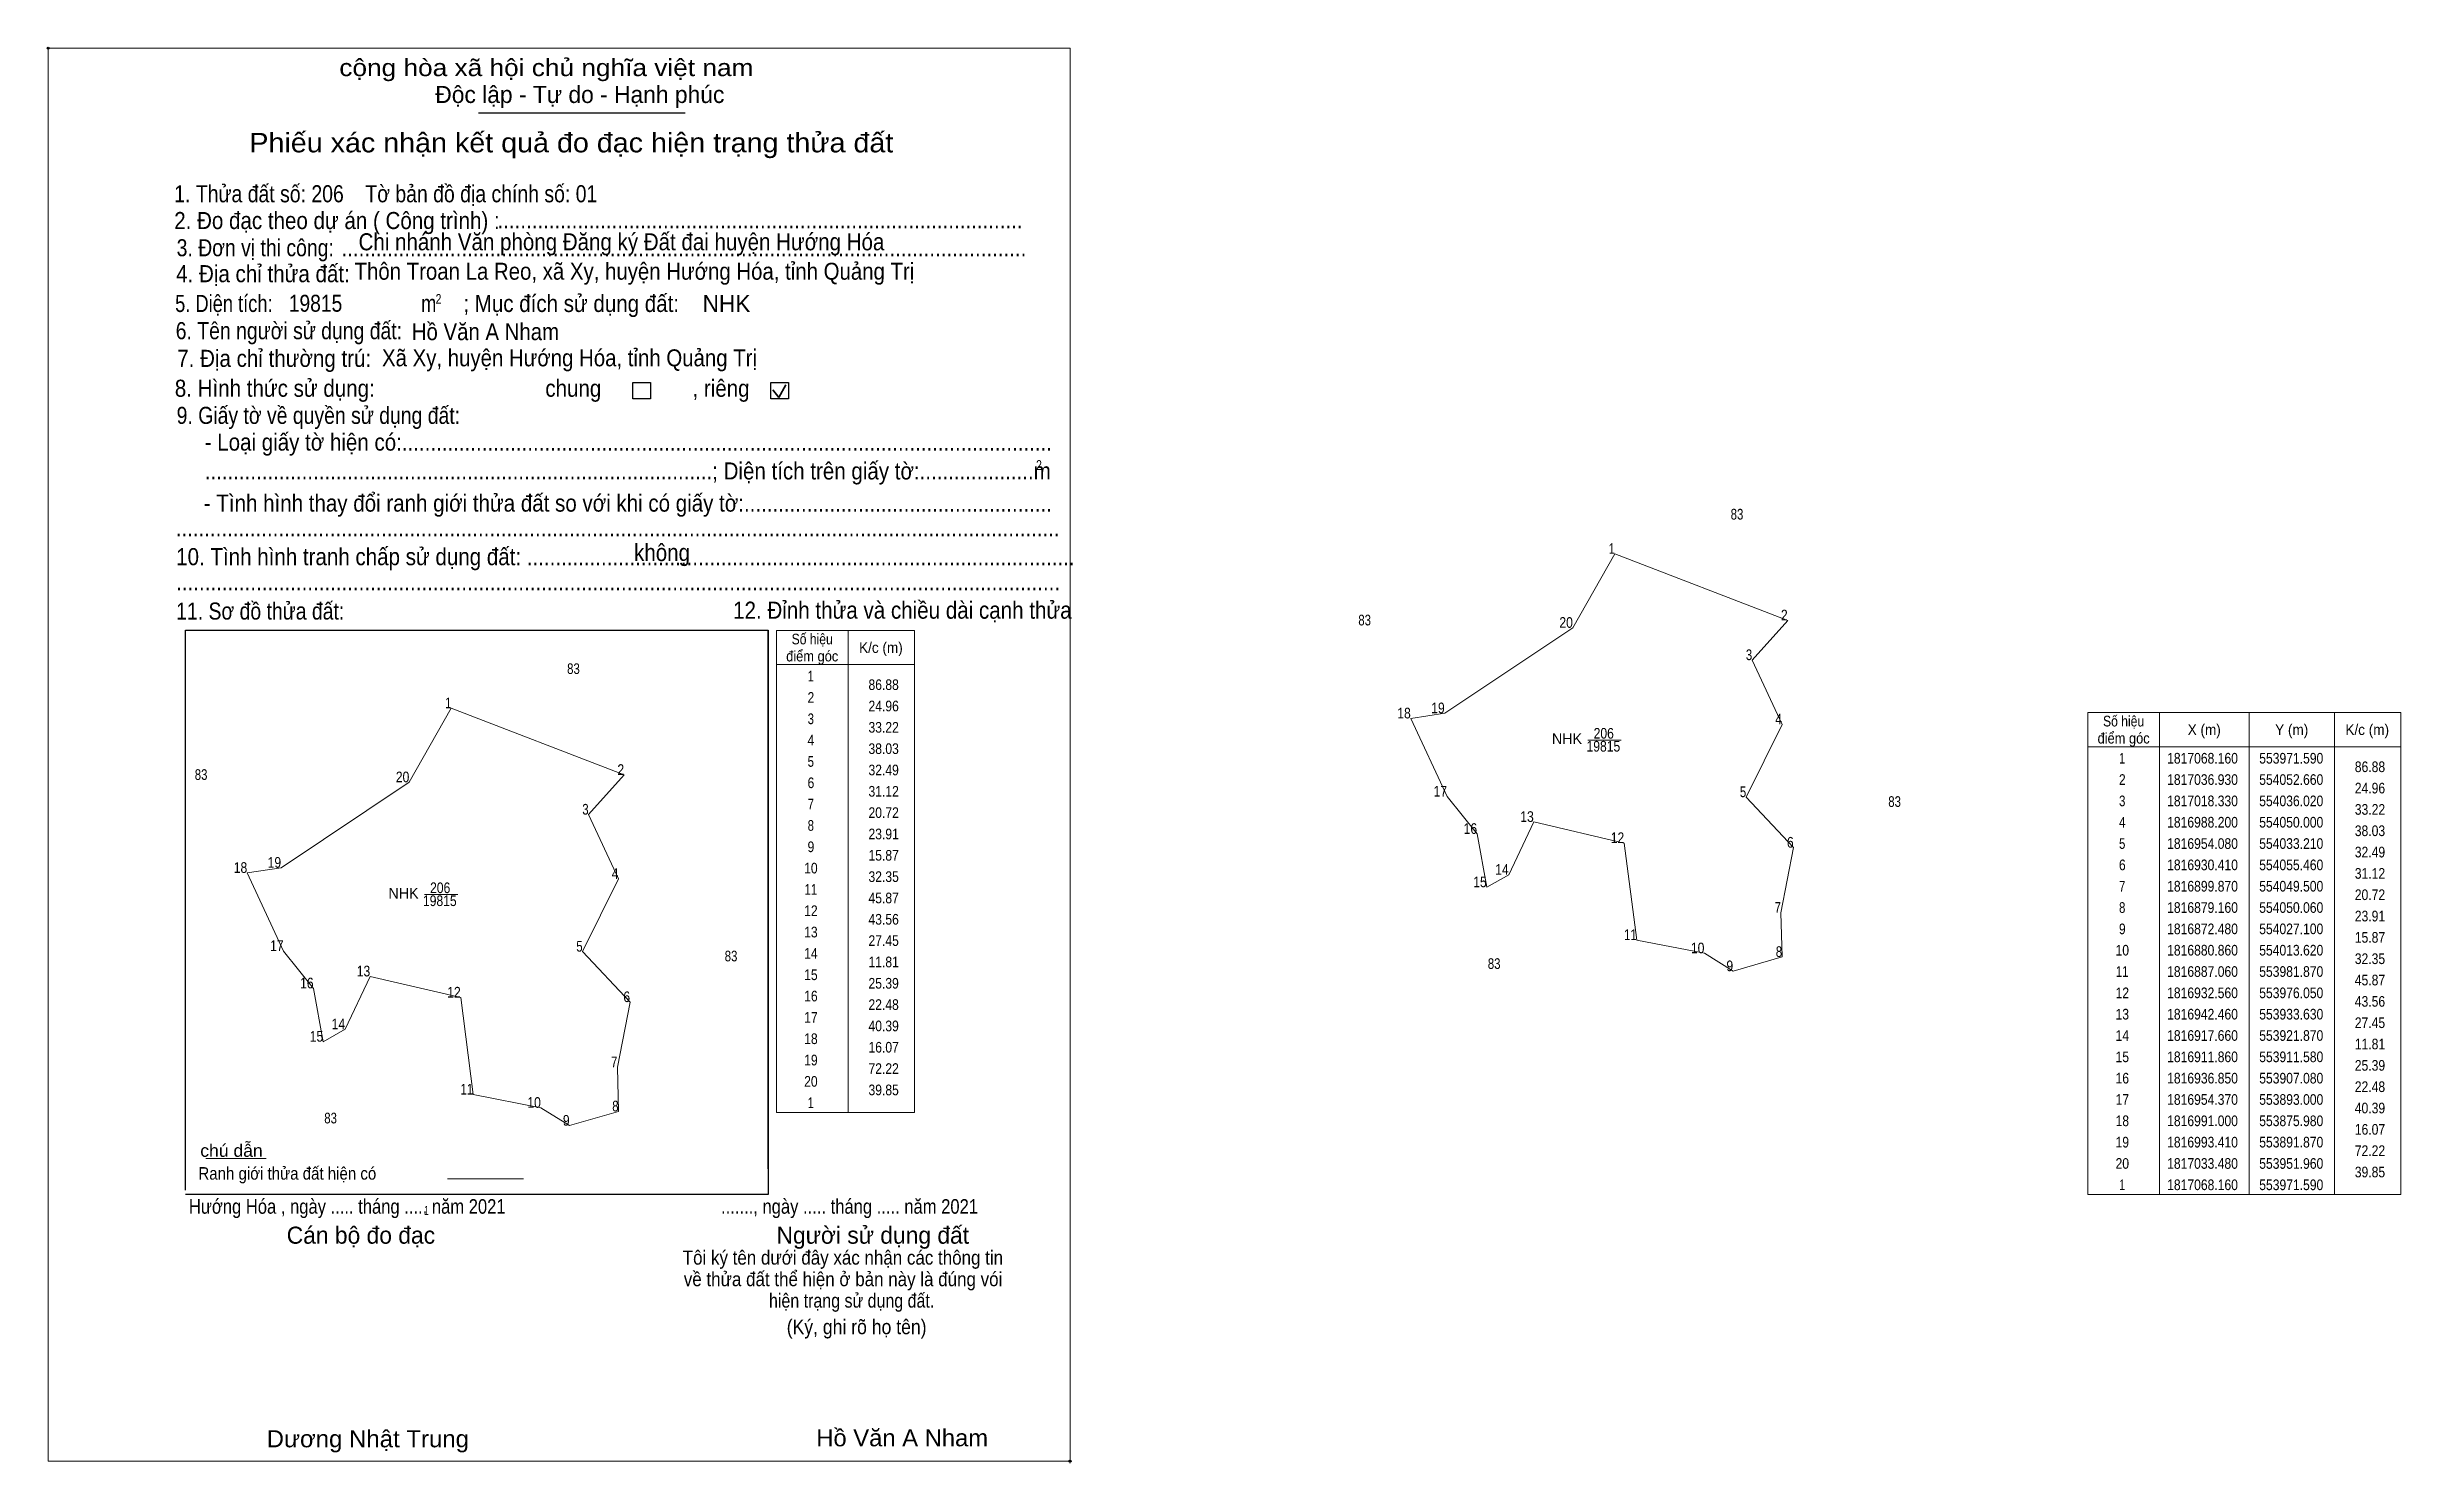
# Model space of a CAD drawing. Header units: metres. Extents: x 553237 to 554340, y 1816641 to 1817306.
import ezdxf
from ezdxf.enums import TextEntityAlignment as Align

# ---------------------------------------------------------------- set-up
doc = ezdxf.new("R2010")
doc.units = ezdxf.units.M
doc.header["$LTSCALE"] = 2
doc.header["$PDMODE"] = 32
doc.header["$PDSIZE"] = 1
for name, color, linetype, lineweight in [('1', 7, 'Continuous', 13), ('10', 7, 'Continuous', 13), ('17', 7, 'Continuous', 13), ('2', 7, 'Continuous', 25), ('30', 7, 'Continuous', 25), ('6', 7, 'Continuous', 13), ('63', 7, 'Continuous', 13)]:
    doc.layers.add(name, color=color, linetype=linetype, lineweight=lineweight)

msp = doc.modelspace()

# ---------------------------------------------------------------- linework, layer by layer
at = {"layer": '1'}
for points in [[(553971.59, 1817068.16), (554052.66, 1817036.93), (554036.02, 1817018.33), (554050, 1816988.2), (554033.21, 1816954.08), (554055.46, 1816930.41), (554049.5, 1816899.87), (554050.06, 1816879.16), (554027.1, 1816872.48), (554013.62, 1816880.86), (553981.87, 1816887.06), (553976.05, 1816932.56), (553933.63, 1816942.46), (553921.87, 1816917.66), (553911.58, 1816911.86), (553907.08, 1816936.85), (553893, 1816954.37), (553875.98, 1816991), (553891.87, 1816993.41), (553951.96, 1817033.48)], [(553426.13, 1816995.73), (553507.2, 1816964.5), (553490.56, 1816945.9), (553504.54, 1816915.77), (553487.75, 1816881.65), (553510, 1816857.98), (553504.04, 1816827.44), (553504.6, 1816806.73), (553481.64, 1816800.05), (553468.16, 1816808.43), (553436.41, 1816814.63), (553430.59, 1816860.13), (553388.17, 1816870.03), (553376.41, 1816845.23), (553366.12, 1816839.43), (553361.62, 1816864.42), (553347.54, 1816881.94), (553330.52, 1816918.57), (553346.41, 1816920.98), (553406.5, 1816961.05)]]:
    msp.add_lwpolyline(points, close=True, dxfattribs=at)
at = {"layer": '10'}
for p, q in [((553971.59, 1817068.16), (554052.66, 1817036.93)), ((553426.13, 1816995.73), (553507.2, 1816964.5))]:
    msp.add_line(p, q, dxfattribs=at)
for points in [[(553971.59, 1817068.16), (553951.96, 1817033.48), (553891.87, 1816993.41), (553875.98, 1816991), (553893, 1816954.37), (553907.08, 1816936.85), (553911.58, 1816911.86), (553921.87, 1816917.66), (553933.63, 1816942.46), (553976.05, 1816932.56), (553981.87, 1816887.06), (554013.62, 1816880.86), (554027.1, 1816872.48), (554050.06, 1816879.16), (554049.5, 1816899.87), (554055.46, 1816930.41), (554033.21, 1816954.08), (554050, 1816988.2), (554036.02, 1817018.33), (554052.66, 1817036.93)], [(553426.13, 1816995.73), (553406.5, 1816961.05), (553346.41, 1816920.98), (553330.52, 1816918.57), (553347.54, 1816881.94), (553361.62, 1816864.42), (553366.12, 1816839.43), (553376.41, 1816845.23), (553388.17, 1816870.03), (553430.59, 1816860.13), (553436.41, 1816814.63), (553468.16, 1816808.43), (553481.64, 1816800.05), (553504.6, 1816806.73), (553504.04, 1816827.44), (553510, 1816857.98), (553487.75, 1816881.65), (553504.54, 1816915.77), (553490.56, 1816945.9), (553507.2, 1816964.5)]]:
    msp.add_lwpolyline(points, dxfattribs=at)
at = {"layer": '17'}
msp.add_line((553311.15, 1816784.69), (553339.39, 1816784.69), dxfattribs=at)
at = {"layer": '2'}
for p, q in [((553438.95, 1817274.88), (553535.82, 1817274.88)), ((553301.59, 1817032.38), (553574.72, 1817032.38)), ((553301.59, 1816769.86), (553301.59, 1817032.38)), ((553574.72, 1816767.71), (553301.59, 1816767.71))]:
    msp.add_line(p, q, dxfattribs=at)
at = {"layer": '2', "lineweight": 35}
for p, q in [((553576.95, 1817145.03), (553579.67, 1817141.49)), ((553579.67, 1817141.49), (553582.99, 1817147.42))]:
    msp.add_line(p, q, dxfattribs=at)
at = {"layer": '2', "lineweight": 13}
msp.add_lwpolyline([(553237.18, 1817305.26), (553716.22, 1817305.26), (553716.22, 1816642.7), (553237.18, 1816642.7)], close=True, dxfattribs=at)
at = {"layer": '2'}
for points in [[(553511.28, 1817148.45), (553519.5, 1817148.45), (553519.5, 1817140.77), (553511.28, 1817140.77)], [(553576, 1817148.45), (553584.23, 1817148.45), (553584.23, 1817140.77), (553576, 1817140.77)]]:
    msp.add_lwpolyline(points, close=True, dxfattribs=at)
for p in [(553237.18, 1817305.26), (553716.21, 1816642.7)]:
    msp.add_point(p, dxfattribs=at)
at = {"layer": '30'}
msp.add_line((553574.72, 1816779.88), (553574.72, 1817032.39), dxfattribs=at)
at = {"layer": '6'}
msp.add_line((553424.39, 1816775.17), (553460.09, 1816775.17), dxfattribs=at)
at = {"layer": '63', "lineweight": 25}
msp.add_line((553574.73, 1817032.39), (553574.73, 1816767.72), dxfattribs=at)
at = {"layer": '63'}
for p, q in [((553612.17, 1817032.21), (553612.17, 1816806.21)), ((553612.17, 1817032.21), (553612.17, 1816806.21)), ((553578.57, 1817016.21), (553643.37, 1817016.21)), ((554226.94, 1816993.72), (554226.94, 1816767.72)), ((554268.94, 1816993.72), (554268.94, 1816767.72)), ((554308.94, 1816993.72), (554308.94, 1816767.72)), ((553959.01, 1816980.83), (553974.64, 1816980.83)), ((554193.34, 1816977.72), (554340.14, 1816977.72)), ((553413.55, 1816908.4), (553429.18, 1816908.4))]:
    msp.add_line(p, q, dxfattribs=at)
for points in [[(553578.57, 1817032.21), (553643.37, 1817032.21), (553643.37, 1816806.21), (553578.57, 1816806.21)], [(554193.34, 1816993.72), (554340.14, 1816993.72), (554340.14, 1816767.72), (554193.34, 1816767.72)]]:
    msp.add_lwpolyline(points, close=True, dxfattribs=at)

# ---------------------------------------------------------------- texts
at = {"layer": '1'}
for p in [(553949.22, 1816978.98), (553403.76, 1816906.55)]:
    msp.add_text('NHK', height=5, dxfattribs=at).set_placement(p, align=Align.CENTER)
for s, height, width, p in [('19815', 5, 0.85, (553966.255, 1816975.44)), ('206', 5, 0.85, (553966.43, 1816981.51)), ('206', 5, 0.85, (553420.97, 1816909.08)), ('19815', 5, 0.85, (553420.795, 1816903.01)), ('1', 4.225, 0.7, (553414.52, 1816758.23))]:
    msp.add_text(s, height=height, dxfattribs=dict(at, width=width)).set_placement(p, align=Align.CENTER)
at = {"layer": '2'}
for s, height, width, p in [('cộng hòa xã hội chủ nghĩa việt nam', 7.995, 1.15, (553373.68, 1817292.14)), ('1. Thửa đất số: 206    Tờ bản đồ địa chính số: 01', 8.01, 0.85, (553296.29, 1817232.98)), ('2. Đo đạc theo dự án ( Công trình) : ', 8.001, 0.9, (553296.29, 1817220.43)), ('3. Đơn vị thi công:', 8.001, 0.85, (553297.42, 1817207.68)), ('Chi nhánh Văn phòng Đăng ký Đất đai huyện Hướng Hóa', 7.994, 0.9, (553382.7, 1817210.47)), ('............................................................................................', 8.001, 0.9, (553447.82, 1817220.71)), ('4. Địa chỉ thửa đất:', 8.001, 0.9, (553297.2, 1817195.51)), ('........................................................................................................................', 8.001, 0.9, (553374.71, 1817207.68)), ('Thôn Troan La Reo, xã Xy, huyện Hướng Hóa, tỉnh Quảng Trị', 7.943, 0.9, (553380.82, 1817196.68)), ('5. Diện tích:', 8.001, 0.8, (553296.72, 1817181.55)), ('19815', 7.94, 0.85, (553349.98, 1817181.67)), ('2', 4.568, 0.8, (553418.83, 1817185.38)), ('; Mục đích sử dụng đất:', 7.995, 0.9, (553431.82, 1817181.55)), ('m', 7.995, 0.8, (553412.03, 1817181.55)), ('6. Tên người sử dụng đất:', 8.001, 0.85, (553296.99, 1817168.78)), ('Hồ Văn A Nham', 7.94, 0.9, (553407.65, 1817168.34)), ('7. Địa chỉ thường trú:', 8.001, 0.9, (553297.7, 1817155.81)), ('Xã Xy, huyện Hướng Hóa, tỉnh Quảng Trị', 7.943, 0.9, (553393.69, 1817156.08)), ('8. Hình thức sử dụng:', 8.001, 0.9, (553296.57, 1817141.79)), ('chung                , riêng', 7.995, 0.9, (553470.26, 1817141.79)), ('9. Giấy tờ về quyền sử dụng đất:', 8.001, 0.85, (553297.42, 1817129.08)), ('     - Loại giấy tờ hiện có:..................................................................................................................', 7.995, 0.9, (553297.2, 1817116.55)), ('     .........................................................................................; Diện tích trên giấy tờ:....................m', 7.995, 0.9, (553297.2, 1817103.03)), ('2', 4.568, 0.8, (553700.32, 1817107.5)), ('     - Tình hình thay đổi ranh giới thửa đất so với khi có giấy tờ:......................................................', 7.995, 0.9, (553296.79, 1817087.94)), ('...........................................................................................................................................................', 7.995, 0.9, (553296.99, 1817076.35)), ('10. Tình hình tranh chấp sử dụng đất: ................................................................................................', 8.001, 0.9, (553297.2, 1817062.83)), ('không', 7.996, 0.9, (553511.86, 1817064.78)), ('11. Sơ đồ thửa đất:', 8.001, 0.85, (553297.2, 1817037.33)), ('...........................................................................................................................................................', 7.995, 0.9, (553297.2, 1817050.99)), ('12. Đỉnh thửa và chiều dài cạnh thửa', 8.011, 0.9, (553558.28, 1817037.74)), ('Hướng Hóa , ngày ..... tháng ..... năm 2021', 6.833, 0.85, (553303.16, 1816758.76)), ('......., ngày ..... tháng ..... năm 2021', 6.833, 0.85, (553552.64, 1816758.76)), ('(Ký, ghi rõ họ tên)', 6.854, 0.9, (553583.41, 1816702.29)), ('Dương Nhật Trung', 8.004, 1.05, (553339.61, 1816649.25)), ('Hồ Văn A Nham', 7.94, 1.05, (553597.27, 1816649.72))]:
    msp.add_text(s, height=height, dxfattribs=dict(at, width=width)).set_placement(p)
for s, height, p in [('Độc lập - Tự do - Hạnh phúc', 7.995, (553418.67, 1817279.54)), ('NHK', 7.943, (553543.98, 1817181.5)), ('Cán bộ đo đạc', 7.996, (553349.02, 1816744.7)), ('Người sử dụng đất', 7.995, (553578.64, 1816744.7))]:
    msp.add_text(s, height=height, dxfattribs=at).set_placement(p)
for s, height, width, p in [('Phiếu xác nhận kết quả đo đạc hiện trạng thửa đất', 9.136, 1.1, (553482.45, 1817256.39)), ('Tôi ký tên dưới đây xác nhận các thông tin', 6.605, 0.9, (553609.76, 1816734.89)), ('về thửa đất thể hiện ở bản này là đúng vói', 6.605, 0.9, (553609.835, 1816724.79)), ('hiện trạng sử dụng đất.', 6.591, 0.85, (553613.855, 1816714.73))]:
    msp.add_text(s, height=height, dxfattribs=dict(at, width=width)).set_placement(p, align=Align.CENTER)
msp.add_text('.', height=2.285, dxfattribs=at).set_placement((553716.161, 1816641.45), align=Align.CENTER)
at = {"layer": '6'}
for s, width, p in [('chú dẫn', 1.05, (553308.51, 1816785.44)), ('Ranh giới thửa đất hiện có ', 0.9, (553307.63, 1816774.74))]:
    msp.add_text(s, height=5.854, dxfattribs=dict(at, width=width)).set_placement(p)
at = {"layer": '63'}
for s, width, p in [('83', 0.8, (554028.905, 1817084.24)), ('83', 0.8, (553854.345, 1817034.6)), ('điểm góc', 0.9, (553595.375, 1817017.71)), ('Số hiệu', 0.85, (553595.365, 1817025.71)), ('K/c (m)', 0.95, (553627.575, 1817021.71)), ('83', 0.8, (553483.445, 1817011.81)), (' 1', 0.75, (553593.97, 1817008.31)), (' 2', 0.85, (553593.97, 1816998.31)), (' 3', 0.8, (553593.975, 1816988.31)), ('Số hiệu', 0.85, (554210.135, 1816987.22)), (' 4', 0.85, (553593.97, 1816978.31)), ('điểm góc', 0.9, (554210.145, 1816979.22)), ('X (m)', 0.95, (554247.94, 1816983.22)), ('Y (m)', 0.95, (554288.94, 1816983.22)), ('K/c (m)', 0.95, (554324.345, 1816983.22)), (' 5', 0.8, (553593.975, 1816968.31)), (' 1', 0.75, (554208.74, 1816969.82)), ('1817068.160', 0.85, (554247.14, 1816969.82)), ('553971.590', 0.85, (554288.735, 1816969.82)), ('83', 0.8, (553308.885, 1816962.17)), (' 6', 0.85, (553593.975, 1816958.31)), (' 2', 0.85, (554208.74, 1816959.82)), ('1817036.930', 0.85, (554247.14, 1816959.82)), ('554052.660', 0.85, (554288.735, 1816959.82)), (' 7', 0.8, (553593.97, 1816948.31)), ('83', 0.8, (554102.785, 1816949.51)), (' 3', 0.8, (554208.745, 1816949.82)), ('1817018.330', 0.85, (554247.14, 1816949.82)), ('554036.020', 0.85, (554288.735, 1816949.82)), (' 8', 0.8, (553593.97, 1816938.31)), (' 4', 0.85, (554208.74, 1816939.82)), ('1816988.200', 0.85, (554247.14, 1816939.82)), ('554050.000', 0.85, (554288.735, 1816939.82)), (' 9', 0.85, (553593.97, 1816928.31)), (' 5', 0.8, (554208.745, 1816929.82)), (' 6', 0.85, (554208.745, 1816919.82)), ('1816954.080', 0.85, (554247.14, 1816929.82)), ('1816930.410', 0.85, (554247.14, 1816919.82)), ('554033.210', 0.85, (554288.735, 1816929.82)), ('554055.460', 0.85, (554288.735, 1816919.82)), (' 10', 0.85, (553593.965, 1816918.31)), (' 11', 0.8, (553593.965, 1816908.31)), (' 7', 0.8, (554208.74, 1816909.82)), ('1816899.870', 0.85, (554247.14, 1816909.82)), ('554049.500', 0.85, (554288.735, 1816909.82)), (' 12', 0.85, (553593.975, 1816898.31)), (' 8', 0.8, (554208.74, 1816899.82)), ('1816879.160', 0.85, (554247.14, 1816899.82)), ('554050.060', 0.85, (554288.735, 1816899.82)), (' 13', 0.85, (553593.97, 1816888.31)), (' 9', 0.85, (554208.74, 1816889.82)), ('1816872.480', 0.85, (554247.14, 1816889.82)), ('554027.100', 0.85, (554288.735, 1816889.82)), ('83', 0.8, (553557.325, 1816877.08)), (' 14', 0.85, (553593.965, 1816878.31)), (' 10', 0.85, (554208.735, 1816879.82)), ('1816880.860', 0.85, (554247.14, 1816879.82)), ('554013.620', 0.85, (554288.735, 1816879.82)), (' 15', 0.85, (553593.97, 1816868.31)), ('83', 0.8, (553915.055, 1816873.54)), (' 11', 0.8, (554208.735, 1816869.82)), ('1816887.060', 0.85, (554247.14, 1816869.82)), ('553981.870', 0.85, (554288.735, 1816869.82)), (' 16', 0.85, (553593.97, 1816858.31)), (' 12', 0.85, (554208.745, 1816859.82)), ('1816932.560', 0.85, (554247.14, 1816859.82)), ('553976.050', 0.85, (554288.735, 1816859.82)), (' 17', 0.85, (553593.975, 1816848.31)), (' 13', 0.85, (554208.74, 1816849.82)), ('1816942.460', 0.85, (554247.14, 1816849.82)), ('553933.630', 0.85, (554288.735, 1816849.82)), (' 18', 0.85, (553593.975, 1816838.31)), (' 14', 0.85, (554208.735, 1816839.82)), ('1816917.660', 0.85, (554247.14, 1816839.82)), ('553921.870', 0.85, (554288.735, 1816839.82)), (' 19', 0.85, (553593.965, 1816828.31)), (' 15', 0.85, (554208.74, 1816829.82)), (' 16', 0.85, (554208.74, 1816819.82)), ('1816911.860', 0.85, (554247.14, 1816829.82)), ('1816936.850', 0.85, (554247.14, 1816819.82)), ('553911.580', 0.85, (554288.735, 1816829.82)), ('553907.080', 0.85, (554288.735, 1816819.82)), (' 20', 0.85, (553593.965, 1816818.31)), (' 17', 0.85, (554208.745, 1816809.82)), ('1816954.370', 0.85, (554247.14, 1816809.82)), ('553893.000', 0.85, (554288.735, 1816809.82)), ('83', 0.8, (553369.595, 1816801.11)), (' 1', 0.75, (553593.97, 1816808.31)), (' 18', 0.85, (554208.745, 1816799.82)), ('1816991.000', 0.85, (554247.14, 1816799.82)), ('553875.980', 0.85, (554288.735, 1816799.82)), (' 19', 0.85, (554208.735, 1816789.82)), ('1816993.410', 0.85, (554247.14, 1816789.82)), ('553891.870', 0.85, (554288.735, 1816789.82)), (' 20', 0.85, (554208.735, 1816779.82)), ('1817033.480', 0.85, (554247.14, 1816779.82)), ('553951.960', 0.85, (554288.735, 1816779.82)), (' 1', 0.75, (554208.74, 1816769.82)), ('1817068.160', 0.85, (554247.14, 1816769.82)), ('553971.590', 0.85, (554288.735, 1816769.82))]:
    msp.add_text(s, height=5, dxfattribs=dict(at, width=width)).set_placement(p, align=Align.CENTER)
for s, width, p in [(' 1', 0.75, (553971.59, 1817068.16)), (' 20', 0.85, (553951.96, 1817033.48)), (' 2', 0.85, (554052.66, 1817036.93)), (' 3', 0.8, (554036.02, 1817018.33)), ('86.88', 0.85, (553635.97, 1817004.31)), (' 1', 0.75, (553426.13, 1816995.73)), ('24.96', 0.85, (553635.97, 1816994.31)), (' 18', 0.85, (553875.98, 1816991)), (' 19', 0.85, (553891.87, 1816993.41)), (' 4', 0.85, (554050, 1816988.2)), ('33.22', 0.85, (553635.97, 1816984.31)), ('38.03', 0.85, (553635.97, 1816974.31)), (' 2', 0.85, (553507.2, 1816964.5)), ('32.49', 0.85, (553635.97, 1816964.31)), ('86.88', 0.85, (554332.74, 1816965.82)), (' 20', 0.85, (553406.5, 1816961.05)), ('31.12', 0.85, (553635.97, 1816954.31)), (' 17', 0.85, (553893, 1816954.37)), (' 5', 0.8, (554033.21, 1816954.08)), ('24.96', 0.85, (554332.74, 1816955.82)), (' 3', 0.8, (553490.56, 1816945.9)), ('20.72', 0.85, (553635.97, 1816944.31)), (' 13', 0.85, (553933.63, 1816942.46)), ('33.22', 0.85, (554332.74, 1816945.82)), ('23.91', 0.85, (553635.97, 1816934.31)), (' 16', 0.85, (553907.08, 1816936.85)), (' 12', 0.85, (553976.05, 1816932.56)), (' 6', 0.85, (554055.46, 1816930.41)), ('38.03', 0.85, (554332.74, 1816935.82)), (' 19', 0.85, (553346.41, 1816920.98)), ('15.87', 0.85, (553635.97, 1816924.31)), ('32.49', 0.85, (554332.74, 1816925.82)), (' 18', 0.85, (553330.52, 1816918.57)), (' 4', 0.85, (553504.54, 1816915.77)), ('32.35', 0.85, (553635.97, 1816914.31)), (' 15', 0.85, (553911.58, 1816911.86)), (' 14', 0.85, (553921.87, 1816917.66)), ('31.12', 0.85, (554332.74, 1816915.82)), ('45.87', 0.85, (553635.97, 1816904.31)), (' 7', 0.8, (554049.5, 1816899.87)), ('20.72', 0.85, (554332.74, 1816905.82)), ('43.56', 0.85, (553635.97, 1816894.31)), (' 11', 0.8, (553981.87, 1816887.06)), ('23.91', 0.85, (554332.74, 1816895.82)), (' 17', 0.85, (553347.54, 1816881.94)), (' 5', 0.8, (553487.75, 1816881.65)), ('27.45', 0.85, (553635.97, 1816884.31)), (' 10', 0.85, (554013.62, 1816880.86)), (' 8', 0.8, (554050.06, 1816879.16)), ('32.35', 0.85, (554332.74, 1816875.82)), ('15.87', 0.85, (554332.74, 1816885.82)), (' 16', 0.85, (553361.62, 1816864.42)), (' 13', 0.85, (553388.17, 1816870.03)), ('25.39', 0.85, (553635.97, 1816864.31)), ('11.81', 0.85, (553635.97, 1816874.31)), (' 9', 0.85, (554027.1, 1816872.48)), ('45.87', 0.85, (554332.74, 1816865.82)), (' 12', 0.85, (553430.59, 1816860.13)), (' 6', 0.85, (553510, 1816857.98)), ('22.48', 0.85, (553635.97, 1816854.31)), ('43.56', 0.85, (554332.74, 1816855.82)), (' 14', 0.85, (553376.41, 1816845.23)), ('40.39', 0.85, (553635.97, 1816844.31)), ('27.45', 0.85, (554332.74, 1816845.82)), (' 15', 0.85, (553366.12, 1816839.43)), ('16.07', 0.85, (553635.97, 1816834.31)), ('11.81', 0.85, (554332.74, 1816835.82)), (' 7', 0.8, (553504.04, 1816827.44)), ('72.22', 0.85, (553635.97, 1816824.31)), ('25.39', 0.85, (554332.74, 1816825.82)), (' 11', 0.8, (553436.41, 1816814.63)), ('39.85', 0.85, (553635.97, 1816814.31)), ('22.48', 0.85, (554332.74, 1816815.82)), (' 10', 0.85, (553468.16, 1816808.43)), (' 9', 0.85, (553481.64, 1816800.05)), (' 8', 0.8, (553504.6, 1816806.73)), ('40.39', 0.85, (554332.74, 1816805.82)), ('16.07', 0.85, (554332.74, 1816795.82)), ('39.85', 0.85, (554332.74, 1816775.82)), ('72.22', 0.85, (554332.74, 1816785.82))]:
    msp.add_text(s, height=5, dxfattribs=dict(at, width=width)).set_placement(p, align=Align.RIGHT)

doc.saveas('drawing.dxf')
